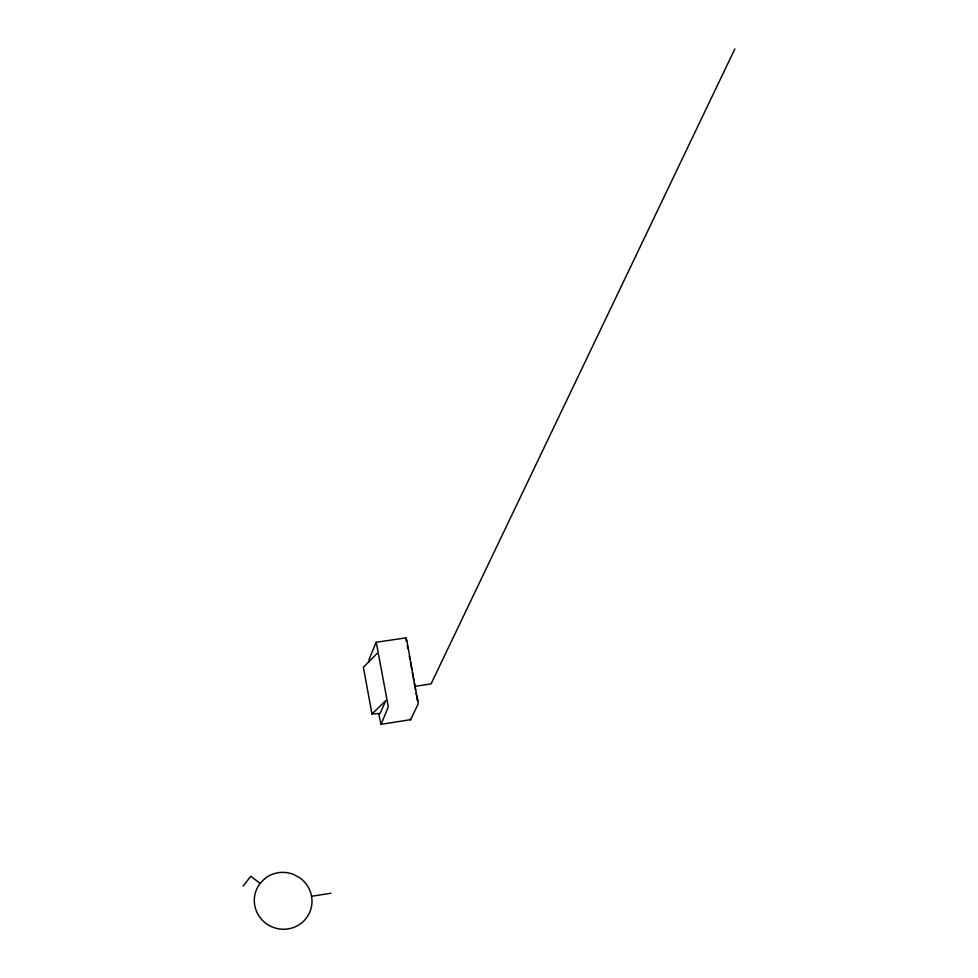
<?xml version="1.0" encoding="UTF-8"?>
<svg xmlns="http://www.w3.org/2000/svg" width="978" height="978" viewBox="0 0 978 978"><rect width="100%" height="100%" fill="white"/><g stroke="black" fill="none" stroke-linecap="round" stroke-linejoin="round"><path stroke-width="1.47" d="M405.894 638.059L406.493 641.262L405.98 637.852L376.163 642.277L369.097 659.38L369.207 661.825M410.662 719.661L381.004 724.331L378.755 713.769M381.065 724.331L388.327 706.85L376.237 642.265M406.726 639.661L417.569 700.627L416.188 693.206M734.857 48.9L431.053 683.915L414.672 686.385M243.143 886.092L250.747 876.276L260.197 883.415M377.117 653.402L363.4 667.302L371.982 713.989L380.124 713.39L385.833 700.554L371.982 713.989M311.566 896.288L330.906 893.244M410.137 719.185L410.564 719.857L418.181 703.854L417.961 699.808M407.325 645.712L407.875 648.683M409.269 656.104L409.819 659.074M410.369 662.033L411.762 669.453M412.313 672.424L413.694 679.844M414.256 682.815L415.638 690.236M264.671 878.696L259.573 884.075A28.949 28.35 23.1 0 0 266.542 923.819A28.949 28.35 23.1 0 0 306.762 917.511A28.949 28.35 23.1 0 0 299.733 877.779L293.07 874.246A28.949 28.35 23.1 0 0 264.671 878.696"/></g></svg>
